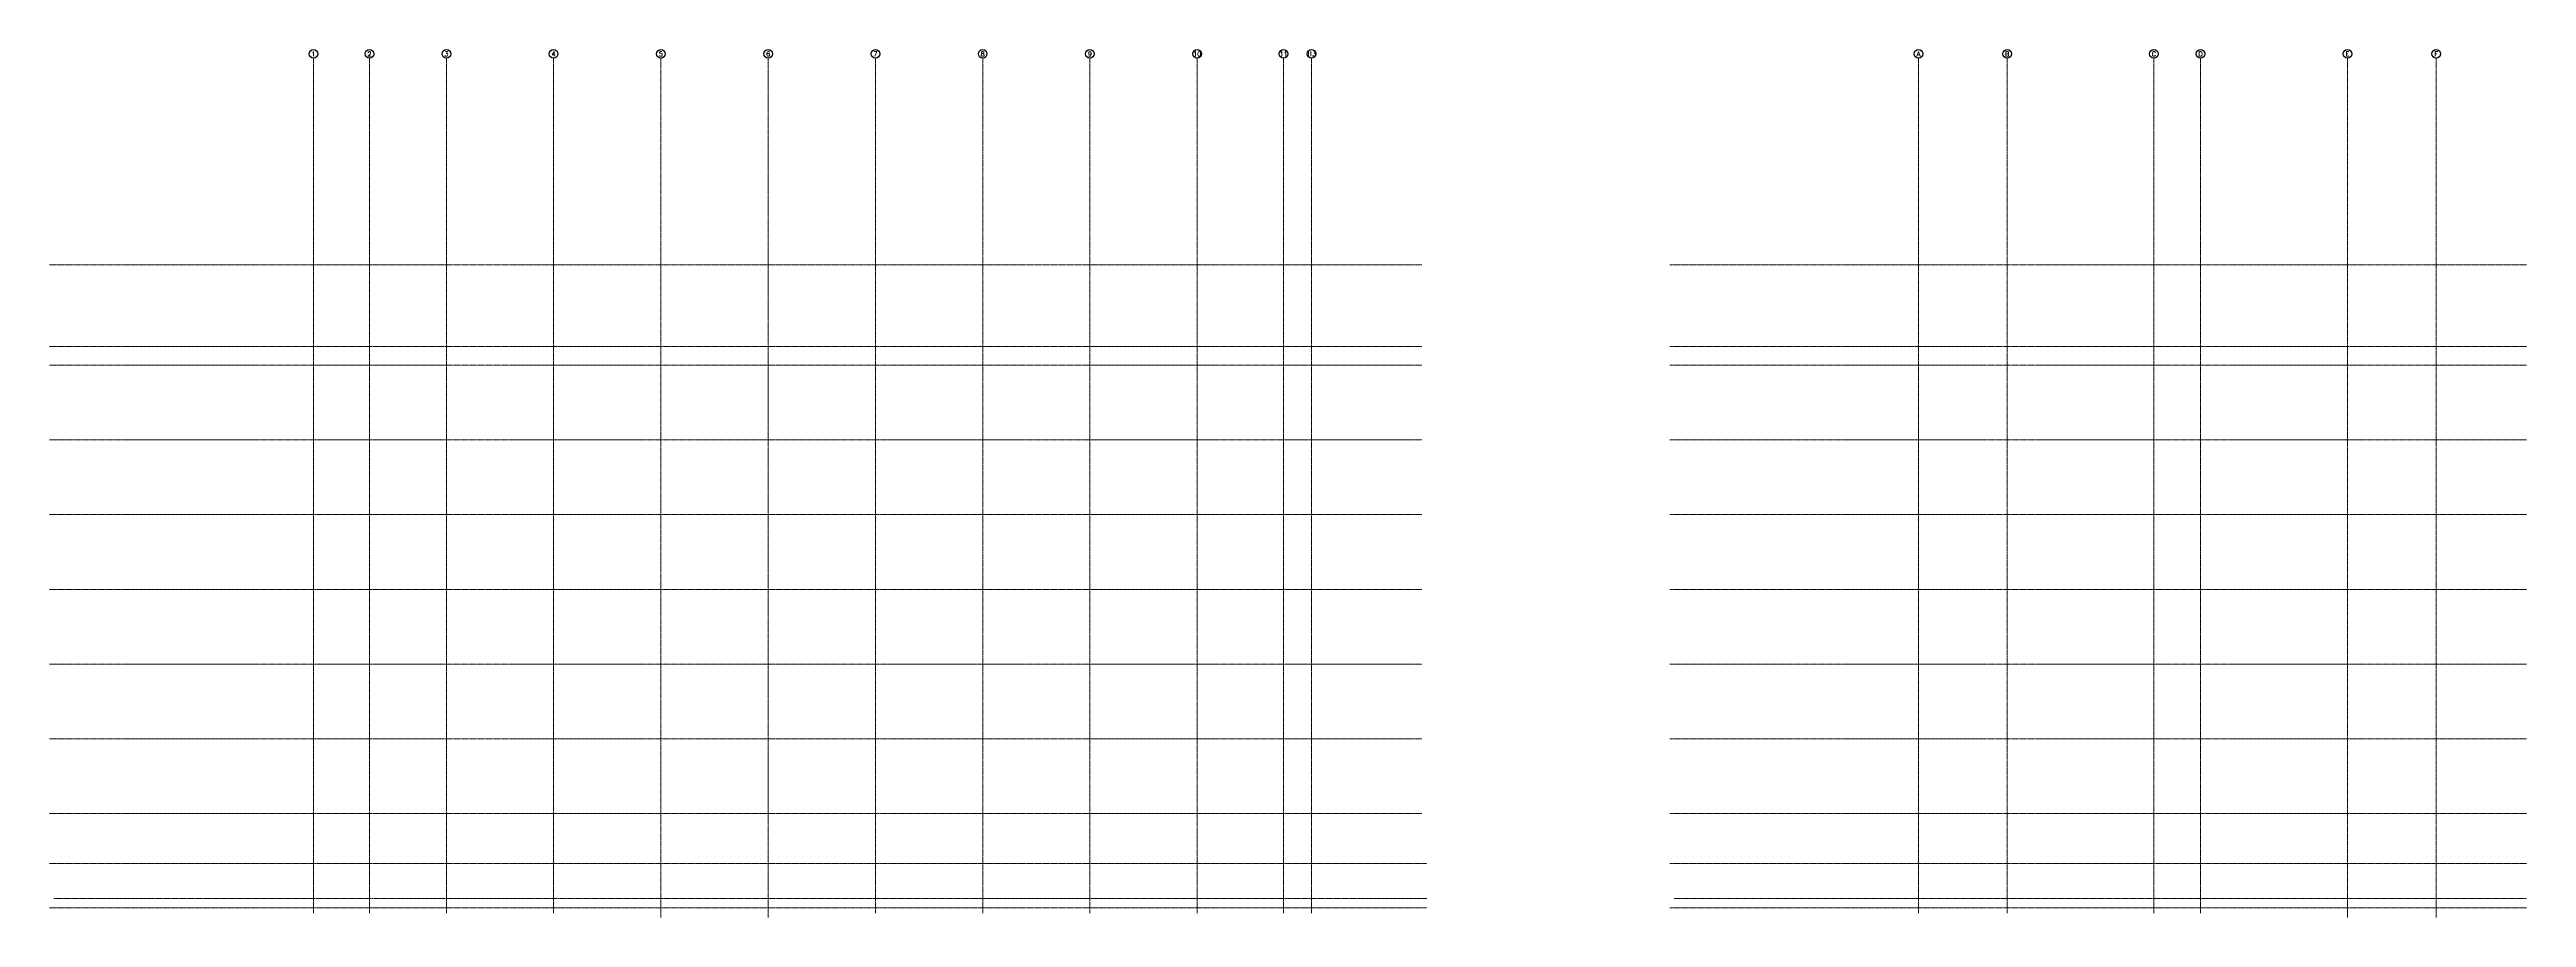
# Model space of a CAD drawing. Header units: inches. Extents: x 841 to 14134, y -5681 to -3225.
# Drawn here: x 7761 to 14134, y -5458 to -3227 of the extents above; entities that cross this region are included whole.
import ezdxf
from ezdxf.enums import TextEntityAlignment as Align

# ---------------------------------------------------------------- set-up
doc = ezdxf.new("R2010")
doc.units = ezdxf.units.IN
doc.header["$MEASUREMENT"] = 0
doc.linetypes.add('NBK_CenterX2', pattern=[1.083333, 0.666667, -0.125, 0.166667, -0.125])
doc.layers.add('!Gridline', color=112, linetype='NBK_CenterX2', lineweight=5)
doc.layers.add('!Gridline @ 1', color=112, linetype='NBK_CenterX2', lineweight=5)
doc.styles.add('Arial Narrow Bold', font='')
doc.styles.add('Romans', font='romans.shx', dxfattribs={"width": 0.8})
doc.styles.get('Arial Narrow Bold').set_extended_font_data('Arial Narrow', bold=True)

# ---------------------------------------------------------------- blocks, each defined once
blk = doc.blocks.new('SYM_Gridline')
at = {"linetype": 'Continuous', "lineweight": 30}
blk.add_circle((0, 0), 0.25, dxfattribs=at)
at = {"style": 'Arial Narrow Bold'}
blk.add_attdef('GRIDLINE', text='', height=0.2, dxfattribs=at).set_placement((0, 0), align=Align.MIDDLE_CENTER)

msp = doc.modelspace()

# ---------------------------------------------------------------- linework, layer by layer
at = {"layer": '!Gridline'}
for p, q in [((8439.8, -5447), (8439.8, -3249.3)), ((8583.8, -5447), (8583.8, -3249.3)), ((8781.8, -5447), (8781.8, -3249.3)), ((9057.8, -5447), (9057.8, -3249.3)), ((9333.8, -5458.1), (9333.8, -3249.3)), ((9609.8, -5458.1), (9609.8, -3249.3)), ((9885.8, -5447), (9885.8, -3249.3)), ((10161.8, -5447), (10161.8, -3249.3)), ((10437.8, -5447), (10437.8, -3249.3)), ((10713.8, -5447), (10713.8, -3249.3)), ((10935.8, -5447), (10935.8, -3249.3)), ((11007.8, -5447), (11007.8, -3249.3)), ((12569.7, -5447), (12569.7, -3249.3)), ((12797.7, -5447), (12797.7, -3249.3)), ((13175.7, -5447), (13175.7, -3249.3)), ((13295.7, -5447), (13295.7, -3249.3)), ((13673.7, -5458.1), (13673.7, -3249.3)), ((13901.7, -5458.1), (13901.7, -3249.3)), ((7760.7, -3780.7), (11292, -3780.7)), ((11930, -3780.7), (14134.2, -3780.7)), ((7760.7, -3990.7), (11292, -3990.7)), ((11930, -3990.7), (14134.2, -3990.7)), ((7760.7, -4038.7), (11292, -4038.7)), ((11930, -4038.7), (14134.2, -4038.7)), ((7760.7, -4230.7), (11292, -4230.7)), ((11930, -4230.7), (14134.2, -4230.7)), ((7760.7, -4422.7), (11292, -4422.7)), ((11930, -4422.7), (14134.2, -4422.7)), ((7760.7, -4614.7), (11292, -4614.7)), ((11930, -4614.7), (14134.2, -4614.7)), ((7760.7, -4806.7), (11292, -4806.7)), ((11930, -4806.7), (14134.2, -4806.7)), ((7760.7, -4998.7), (11292, -4998.7)), ((11930, -4998.7), (14134.2, -4998.7)), ((7760.7, -5190.7), (11292, -5190.7)), ((11930, -5190.7), (14134.2, -5190.7)), ((7760.7, -5319.2), (11304.4, -5319.2)), ((11930, -5319.2), (14134.2, -5319.2)), ((7760.7, -5433.1), (11304.4, -5433.1)), ((11930, -5433.1), (14134.2, -5433.1))]:
    msp.add_line(p, q, dxfattribs=at)
for points in [[(7771.6, -5409.1), (7897.4, -5409.1), (7897.4, -5409.1), (11304.4, -5409.1)], [(11941, -5409.1), (12066.8, -5409.1), (12066.8, -5409.1), (14134.2, -5409.1)]]:
    msp.add_lwpolyline(points, dxfattribs=at)

# ---------------------------------------------------------------- block references
at = {"layer": '!Gridline @ 1'}
ref = msp.add_blockref('SYM_Gridline', (8439.8, -3238.2), dxfattribs=dict(at, xscale=44.362109156343, yscale=44.362109156343, zscale=44.362109156343))
ref.add_attrib('GRIDLINE', '1', dxfattribs={"layer": '0', "height": 12, "style": 'Romans'}).set_placement((8439.8, -3238.2, 736.1), align=Align.MIDDLE_CENTER)
ref = msp.add_blockref('SYM_Gridline', (8583.8, -3238.2), dxfattribs=dict(at, xscale=44.362109156343, yscale=44.362109156343, zscale=44.362109156343))
ref.add_attrib('GRIDLINE', '2', dxfattribs={"layer": '0', "height": 12, "style": 'Romans'}).set_placement((8583.8, -3238.2, 736.1), align=Align.MIDDLE_CENTER)
ref = msp.add_blockref('SYM_Gridline', (8781.8, -3238.2), dxfattribs=dict(at, xscale=44.362109156343, yscale=44.362109156343, zscale=44.362109156343))
ref.add_attrib('GRIDLINE', '3', dxfattribs={"layer": '0', "height": 12, "style": 'Romans'}).set_placement((8781.8, -3238.2, 736.1), align=Align.MIDDLE_CENTER)
ref = msp.add_blockref('SYM_Gridline', (9057.8, -3238.2), dxfattribs=dict(at, xscale=44.362109156343, yscale=44.362109156343, zscale=44.362109156343))
ref.add_attrib('GRIDLINE', '4', dxfattribs={"layer": '0', "height": 12, "style": 'Romans'}).set_placement((9057.8, -3238.2, 736.1), align=Align.MIDDLE_CENTER)
ref = msp.add_blockref('SYM_Gridline', (9333.8, -3238.2), dxfattribs=dict(at, xscale=44.362109156343, yscale=44.362109156343, zscale=44.362109156343))
ref.add_attrib('GRIDLINE', '5', dxfattribs={"layer": '0', "height": 12, "style": 'Romans'}).set_placement((9333.8, -3238.2, 736.1), align=Align.MIDDLE_CENTER)
ref = msp.add_blockref('SYM_Gridline', (9609.8, -3238.2), dxfattribs=dict(at, xscale=44.362109156343, yscale=44.362109156343, zscale=44.362109156343))
ref.add_attrib('GRIDLINE', '6', dxfattribs={"layer": '0', "height": 12, "style": 'Romans'}).set_placement((9609.8, -3238.2, 736.1), align=Align.MIDDLE_CENTER)
ref = msp.add_blockref('SYM_Gridline', (9885.8, -3238.2), dxfattribs=dict(at, xscale=44.362109156343, yscale=44.362109156343, zscale=44.362109156343))
ref.add_attrib('GRIDLINE', '7', dxfattribs={"layer": '0', "height": 12, "style": 'Romans'}).set_placement((9885.8, -3238.2, 736.1), align=Align.MIDDLE_CENTER)
ref = msp.add_blockref('SYM_Gridline', (10161.8, -3238.2), dxfattribs=dict(at, xscale=44.362109156343, yscale=44.362109156343, zscale=44.362109156343))
ref.add_attrib('GRIDLINE', '8', dxfattribs={"layer": '0', "height": 12, "style": 'Romans'}).set_placement((10161.8, -3238.2, 736.1), align=Align.MIDDLE_CENTER)
ref = msp.add_blockref('SYM_Gridline', (10437.8, -3238.2), dxfattribs=dict(at, xscale=44.362109156343, yscale=44.362109156343, zscale=44.362109156343))
ref.add_attrib('GRIDLINE', '9', dxfattribs={"layer": '0', "height": 12, "style": 'Romans'}).set_placement((10437.8, -3238.2, 736.1), align=Align.MIDDLE_CENTER)
ref = msp.add_blockref('SYM_Gridline', (10713.8, -3238.2), dxfattribs=dict(at, xscale=44.362109156343, yscale=44.362109156343, zscale=44.362109156343))
ref.add_attrib('GRIDLINE', '10', dxfattribs={"layer": '0', "height": 12.04, "style": 'Romans'}).set_placement((10713.8, -3238.2, 736.1), align=Align.MIDDLE_CENTER)
ref = msp.add_blockref('SYM_Gridline', (10935.8, -3238.2), dxfattribs=dict(at, xscale=44.362109156343, yscale=44.362109156343, zscale=44.362109156343))
ref.add_attrib('GRIDLINE', '11', dxfattribs={"layer": '0', "height": 12.04, "style": 'Romans'}).set_placement((10935.8, -3238.2, 736.1), align=Align.MIDDLE_CENTER)
ref = msp.add_blockref('SYM_Gridline', (11007.8, -3238.2), dxfattribs=dict(at, xscale=44.362109156343, yscale=44.362109156343, zscale=44.362109156343))
ref.add_attrib('GRIDLINE', '11.3', dxfattribs={"layer": '0', "height": 12.04, "style": 'Romans', "width": 0.5}).set_placement((11007.8, -3238.2, 736.1), align=Align.MIDDLE_CENTER)
ref = msp.add_blockref('SYM_Gridline', (12569.7, -3238.2), dxfattribs=dict(at, xscale=44.362109156343, yscale=44.362109156343, zscale=44.362109156343))
ref.add_attrib('GRIDLINE', 'A', dxfattribs={"layer": '0', "height": 12, "style": 'Romans'}).set_placement((12569.7, -3238.2, 561.3), align=Align.MIDDLE_CENTER)
ref = msp.add_blockref('SYM_Gridline', (12797.7, -3238.2), dxfattribs=dict(at, xscale=44.362109156343, yscale=44.362109156343, zscale=44.362109156343))
ref.add_attrib('GRIDLINE', 'B', dxfattribs={"layer": '0', "height": 12, "style": 'Romans'}).set_placement((12797.7, -3238.2, 561.3), align=Align.MIDDLE_CENTER)
ref = msp.add_blockref('SYM_Gridline', (13175.7, -3238.2), dxfattribs=dict(at, xscale=44.362109156343, yscale=44.362109156343, zscale=44.362109156343))
ref.add_attrib('GRIDLINE', 'C', dxfattribs={"layer": '0', "height": 12, "style": 'Romans'}).set_placement((13175.7, -3238.2, 561.3), align=Align.MIDDLE_CENTER)
ref = msp.add_blockref('SYM_Gridline', (13295.7, -3238.2), dxfattribs=dict(at, xscale=44.362109156343, yscale=44.362109156343, zscale=44.362109156343))
ref.add_attrib('GRIDLINE', 'D', dxfattribs={"layer": '0', "height": 12, "style": 'Romans'}).set_placement((13295.7, -3238.2, 561.3), align=Align.MIDDLE_CENTER)
ref = msp.add_blockref('SYM_Gridline', (13673.7, -3238.2), dxfattribs=dict(at, xscale=44.362109156343, yscale=44.362109156343, zscale=44.362109156343))
ref.add_attrib('GRIDLINE', 'E', dxfattribs={"layer": '0', "height": 12, "style": 'Romans'}).set_placement((13673.7, -3238.2, 561.3), align=Align.MIDDLE_CENTER)
ref = msp.add_blockref('SYM_Gridline', (13901.7, -3238.2), dxfattribs=dict(at, xscale=44.362109156343, yscale=44.362109156343, zscale=44.362109156343))
ref.add_attrib('GRIDLINE', 'F', dxfattribs={"layer": '0', "height": 12, "style": 'Romans'}).set_placement((13901.7, -3238.2, 561.3), align=Align.MIDDLE_CENTER)

doc.saveas('drawing.dxf')
